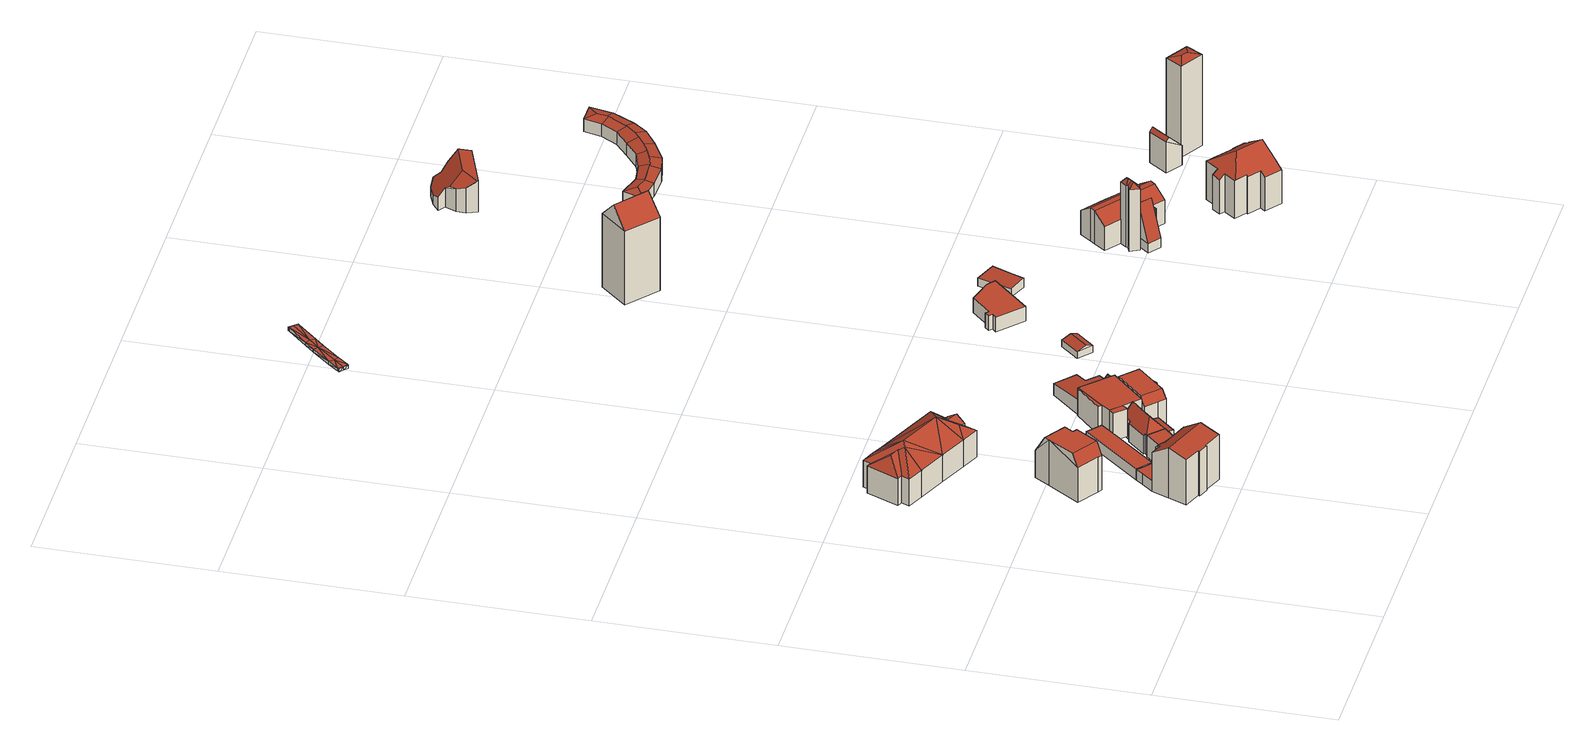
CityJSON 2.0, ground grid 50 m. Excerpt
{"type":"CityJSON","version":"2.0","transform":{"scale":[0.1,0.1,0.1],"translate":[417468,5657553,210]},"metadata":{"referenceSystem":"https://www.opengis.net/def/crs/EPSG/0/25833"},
"CityObjects":{
"building1":{"type":"Building","attributes":{"Dachtyp_tdc":"tdcGableRoof","Gemeindeschluessel":14612000,"Dachneigung":32.6,"QualitaetDacherkennung":36,"Geometrietyp2DReferenz":"3000","measuredHeight":15.6,"function":"31001_9998","roofType":"3100"},"geometry":[{"type":"Solid","lod":"2","boundaries":[[[[0,1,2,3]],[[1,4,5,2]],[[4,6,7,5]],[[6,8,9,7]],[[8,10,11,9]],[[10,12,13,11]],[[12,14,15,13]],[[14,16,17,15]],[[16,18,19,17]],[[18,20,21,19]],[[20,22,23,21]],[[22,24,25,23]],[[24,26,27,25]],[[26,28,29,27]],[[28,30,31,29]],[[30,32,33,31]],[[32,0,3,33]],[[28,26,24,22,20,18,16,14,12,10,8]],[[8,6,4,1,0,32,30,28]],[[3,2,5,7,9,11,13,15,17,19,21,23,25,27,29,31,33]]]],"semantics":{"surfaces":[{"type":"WallSurface"},{"type":"RoofSurface"},{"type":"GroundSurface"}],"values":[[0,0,0,0,0,0,0,0,0,0,0,0,0,0,0,0,0,1,1,2]]}}]},
"building2":{"type":"Building","attributes":{"Dachtyp_tdc":"tdcPolyFlatRoof","Gemeindeschluessel":14612000,"Dachneigung":0,"QualitaetDacherkennung":44,"Geometrietyp2DReferenz":"3000","measuredHeight":3.31,"function":"31001_9998","roofType":"1000"},"geometry":[{"type":"Solid","lod":"2","boundaries":[[[[34,35,36,37]],[[35,38,39,36]],[[38,40,41,39]],[[40,42,43,41]],[[42,44,45,43]],[[44,46,47,45]],[[46,48,23,47]],[[48,49,21,23]],[[49,50,19,21]],[[50,51,17,19]],[[51,52,15,17]],[[52,53,13,15]],[[53,54,11,13]],[[54,55,56,11]],[[55,57,58,56]],[[57,34,37,58]],[[57,55,54,53,52,51,50,49,48,46,44,42,40,38,35,34]],[[37,36,39,41,43,45,47,23,21,19,17,15,13,11,56,58]]]],"semantics":{"surfaces":[{"type":"WallSurface"},{"type":"RoofSurface"},{"type":"GroundSurface"}],"values":[[0,0,0,0,0,0,0,0,0,0,0,0,0,0,0,0,1,2]]}}]},
"building3":{"type":"Building","attributes":{"Dachtyp_tdc":"tdcFreeFormRoof","Gemeindeschluessel":14612000,"Dachneigung":0.099,"QualitaetDacherkennung":38,"Geometrietyp2DReferenz":"3000","measuredHeight":14.27,"function":"31001_9998","roofType":"5000"},"geometry":[{"type":"Solid","lod":"2","boundaries":[[[[59,60,61,62]],[[60,63,64,61]],[[63,65,66,64]],[[65,67,68,66]],[[67,69,70,68]],[[69,71,72,70]],[[71,73,74,72]],[[73,75,76,74]],[[75,77,78,76]],[[77,59,62,78]],[[67,65,63,79,80,69]],[[77,75,81,82,59]],[[81,73,71,80,79,60,82]],[[60,59,82]],[[63,60,79]],[[71,69,80]],[[75,73,81]],[[62,61,64,66,68,70,72,74,76,78]]]],"semantics":{"surfaces":[{"type":"WallSurface"},{"type":"RoofSurface"},{"type":"GroundSurface"}],"values":[[0,0,0,0,0,0,0,0,0,0,1,1,1,0,0,0,0,2]]}}]},
"building4":{"type":"Building","attributes":{"Dachtyp_tdc":"tdcPolyFlatRoof","Gemeindeschluessel":14612000,"Dachneigung":0,"QualitaetDacherkennung":58,"Geometrietyp2DReferenz":"3000","measuredHeight":6.68,"function":"31001_9998","roofType":"1000"},"geometry":[{"type":"Solid","lod":"2","boundaries":[[[[83,84,23,25]],[[84,85,47,23]],[[85,86,45,47]],[[86,87,43,45]],[[87,88,41,43]],[[88,89,90,41]],[[89,91,92,90]],[[91,93,94,92]],[[93,95,96,94]],[[95,97,98,96]],[[97,83,25,98]],[[97,95,93,91,89,88,87,86,85,84,83]],[[25,23,47,45,43,41,90,92,94,96,98]]]],"semantics":{"surfaces":[{"type":"WallSurface"},{"type":"RoofSurface"},{"type":"GroundSurface"}],"values":[[0,0,0,0,0,0,0,0,0,0,0,1,2]]}}]},
"building5":{"type":"Building","attributes":{"Dachtyp_tdc":"tdcPolyFlatRoof","Gemeindeschluessel":14612000,"Dachneigung":0,"QualitaetDacherkennung":3,"Geometrietyp2DReferenz":"3000","measuredHeight":3.42,"function":"31001_9998","roofType":"1000"},"geometry":[{"type":"Solid","lod":"2","boundaries":[[[[99,100,101,102]],[[100,103,104,101]],[[103,105,106,104]],[[105,107,108,106]],[[107,109,110,108]],[[109,111,112,110]],[[111,113,114,112]],[[113,99,102,114]],[[113,111,109,107,105,103,100,99]],[[102,101,104,106,108,110,112,114]]]],"semantics":{"surfaces":[{"type":"WallSurface"},{"type":"RoofSurface"},{"type":"GroundSurface"}],"values":[[0,0,0,0,0,0,0,0,1,2]]}}]},
"building6":{"type":"Building","attributes":{"Dachtyp_tdc":"tdcFreeFormRoof","Gemeindeschluessel":14612000,"Dachneigung":34.45,"QualitaetDacherkennung":55,"Geometrietyp2DReferenz":"3000","measuredHeight":13.48,"function":"31001_9998","roofType":"5000"},"geometry":[{"type":"Solid","lod":"2","boundaries":[[[[115,116,117,118]],[[116,119,120,117]],[[119,121,122,120]],[[121,123,124,122]],[[123,125,126,124]],[[125,127,128,126]],[[127,129,130,128]],[[129,131,132,130]],[[131,133,134,132]],[[133,135,136,134]],[[135,137,138,136]],[[137,139,140,138]],[[139,141,142,140]],[[141,143,144,142]],[[143,145,146,144]],[[145,147,148,146]],[[147,149,150,148]],[[149,115,118,150]],[[151,141,139]],[[152,141,151]],[[125,152,127]],[[125,153,152]],[[123,153,125]],[[153,123,121]],[[154,153,121,119]],[[155,156,154,119,116]],[[155,116,115]],[[156,155,115,149]],[[154,156,149,147]],[[131,157,133]],[[118,117,120,122,124,126,128,130,132,134,136,138,140,142,144,146,148,150]],[[154,143,153]],[[154,145,143]],[[145,154,147]],[[151,139,137]],[[127,158,129]],[[158,152,151]],[[152,158,127]],[[158,137,135]],[[137,158,151]],[[157,158,135,133]],[[158,157,131,129]],[[152,143,141]],[[153,143,152]]]],"semantics":{"surfaces":[{"type":"WallSurface"},{"type":"RoofSurface"},{"type":"GroundSurface"}],"values":[[0,0,0,0,0,0,0,0,0,0,0,0,0,0,0,0,0,0,1,1,1,1,1,1,1,1,1,1,1,0,2,1,1,1,1,1,1,1,1,1,1,1,1,1]]}}]},
"building7":{"type":"Building","attributes":{"Dachtyp_tdc":"tdcFreeFormRoof","Gemeindeschluessel":14612000,"Dachneigung":50.78,"QualitaetDacherkennung":12,"Geometrietyp2DReferenz":"3000","measuredHeight":9.58,"function":"31001_9998","roofType":"5000"},"geometry":[{"type":"Solid","lod":"2","boundaries":[[[[159,160,161,162]],[[160,163,164,161]],[[163,165,166,164]],[[165,167,168,166]],[[167,169,170,168]],[[169,171,172,170]],[[171,173,174,172]],[[173,175,176,174]],[[175,177,178,176]],[[177,179,180,178]],[[179,181,182,180]],[[181,159,162,182]],[[177,175,183]],[[175,173,171,169,167,183]],[[167,165,163,160,159,181,179,177,183]],[[162,161,164,166,168,170,172,174,176,178,180,182]]]],"semantics":{"surfaces":[{"type":"WallSurface"},{"type":"RoofSurface"},{"type":"GroundSurface"}],"values":[[0,0,0,0,0,0,0,0,0,0,0,0,1,1,1,2]]}}]},
"building8":{"type":"Building","attributes":{"Dachtyp_tdc":"tdcPolyFlatRoof","Gemeindeschluessel":14612000,"Dachneigung":5.7,"QualitaetDacherkennung":71,"Geometrietyp2DReferenz":"3000","measuredHeight":3.3,"function":"31001_9998","roofType":"2100"},"geometry":[{"type":"Solid","lod":"2","boundaries":[[[[184,185,186,187]],[[185,188,189,186]],[[188,190,191,189]],[[190,184,187,191]],[[190,188,185,184]],[[187,186,189,191]]]],"semantics":{"surfaces":[{"type":"WallSurface"},{"type":"RoofSurface"},{"type":"GroundSurface"}],"values":[[0,0,0,0,1,2]]}}]},
"building9":{"type":"Building","attributes":{"Gemeindeschluessel":14612000,"Geometrietyp2DReferenz":"3000","function":"31001_9998","roofType":"9999"},"children":["building9-1","building9-2","building9-3"]},
"building9-1":{"type":"BuildingPart","attributes":{"Dachtyp_tdc":"tdcPolyFlatRoof","Dachneigung":0,"QualitaetDacherkennung":45,"Geometrietyp2DReferenz":"3000","measuredHeight":8.52,"roofType":"1000"},"parents":["building9"],"geometry":[{"type":"MultiSurface","lod":"2","boundaries":[[[192,193,194,195]],[[193,196,197,194]],[[196,198,199,197]],[[198,196,193,192]],[[195,194,197,199]]],"semantics":{"surfaces":[{"type":"WallSurface"},{"type":"RoofSurface"},{"type":"GroundSurface"}],"values":[0,0,0,1,2]}}]},
"building9-2":{"type":"BuildingPart","attributes":{"Dachtyp_tdc":"tdcPolyFlatRoof","Dachneigung":0,"QualitaetDacherkennung":81,"Geometrietyp2DReferenz":"3000","measuredHeight":8.66,"roofType":"1000"},"parents":["building9"],"geometry":[{"type":"MultiSurface","lod":"2","boundaries":[[[200,201,192,195,202,203]],[[204,205,206,199,198]],[[205,207,208,206]],[[207,209,210,211,208]],[[209,207,205,204,201,200]],[[202,195,199,206,208,211]]],"semantics":{"surfaces":[{"type":"WallSurface"},{"type":"RoofSurface"},{"type":"GroundSurface"}],"values":[0,0,0,0,1,2]}}]},
"building9-3":{"type":"BuildingPart","attributes":{"Dachtyp_tdc":"tdcPolyFlatRoof","Dachneigung":0,"QualitaetDacherkennung":58,"Geometrietyp2DReferenz":"3000","measuredHeight":8.62,"roofType":"1000"},"parents":["building9"],"geometry":[{"type":"MultiSurface","lod":"2","boundaries":[[[212,203,202,213]],[[210,214,215,211]],[[214,212,213,215]],[[214,210,203,212]],[[213,202,211,215]]],"semantics":{"surfaces":[{"type":"WallSurface"},{"type":"RoofSurface"},{"type":"GroundSurface"}],"values":[0,0,0,1,2]}}]},
"building10":{"type":"Building","attributes":{"Gemeindeschluessel":14612000,"Geometrietyp2DReferenz":"3000","function":"31001_9998","roofType":"9999"},"children":["building10-1","building10-2"]},
"building10-1":{"type":"BuildingPart","attributes":{"Dachtyp_tdc":"tdcFreeFormRoof","Dachneigung":13.21,"QualitaetDacherkennung":11,"Geometrietyp2DReferenz":"3000","measuredHeight":9.18,"roofType":"5000"},"parents":["building10"],"geometry":[{"type":"MultiSurface","lod":"2","boundaries":[[[216,217,218,219]],[[217,220,221,218]],[[220,222,223,221]],[[224,225,226,227]],[[225,216,219,226]],[[228,222,220,217,216]],[[216,225,224,229,228]],[[219,218,221,223,230,231,227,226]]],"semantics":{"surfaces":[{"type":"WallSurface"},{"type":"RoofSurface"},{"type":"GroundSurface"}],"values":[0,0,0,0,0,1,1,2]}}]},
"building10-2":{"type":"BuildingPart","attributes":{"Dachtyp_tdc":"tdcCutGableRoof","Dachneigung":0.351,"QualitaetDacherkennung":61,"Geometrietyp2DReferenz":"3000","measuredHeight":9.95,"roofType":"9999"},"parents":["building10"],"geometry":[{"type":"MultiSurface","lod":"2","boundaries":[[[232,233,234,235]],[[233,236,237,234]],[[236,238,172,237]],[[238,239,170,172]],[[239,240,241,170]],[[240,242,243,241]],[[242,244,245,243]],[[244,246,247,245]],[[246,248,224,227,247]],[[249,223,222]],[[249,232,235,223]],[[240,239,238,236,233,232]],[[250,248,246,244,242]],[[232,249,250,242,240]],[[235,234,237,172,170,241,243,245,247,227,231,230,223]]],"semantics":{"surfaces":[{"type":"WallSurface"},{"type":"RoofSurface"},{"type":"GroundSurface"}],"values":[0,0,0,0,0,0,0,0,0,0,0,1,1,1,2]}}]},
"building11":{"type":"Building","attributes":{"Dachtyp_tdc":"tdcPolyFlatRoof","Gemeindeschluessel":14612000,"Dachneigung":4.74,"QualitaetDacherkennung":64,"Geometrietyp2DReferenz":"3000","measuredHeight":4.53,"function":"31001_9998","roofType":"2100"},"geometry":[{"type":"Solid","lod":"2","boundaries":[[[[251,252,253,254]],[[252,255,256,253]],[[255,257,258,256]],[[257,259,260,258]],[[259,261,262,260]],[[261,263,264,262]],[[263,251,254,264]],[[263,261,259,257,255,252,251]],[[254,253,256,258,260,262,264]]]],"semantics":{"surfaces":[{"type":"WallSurface"},{"type":"RoofSurface"},{"type":"GroundSurface"}],"values":[[0,0,0,0,0,0,0,1,2]]}}]},
"building12":{"type":"Building","attributes":{"Dachtyp_tdc":"tdcFreeFormRoof","Gemeindeschluessel":14612000,"Dachneigung":51.38,"QualitaetDacherkennung":14,"Geometrietyp2DReferenz":"3000","measuredHeight":4.69,"function":"31001_9998","roofType":"5000"},"geometry":[{"type":"Solid","lod":"2","boundaries":[[[[265,266,267,268]],[[266,269,270,267]],[[269,271,272,270]],[[271,273,274,272]],[[273,265,268,274]],[[275,271,269]],[[275,273,271]],[[273,275,276]],[[275,269,266]],[[276,275,266,265]],[[276,265,273]],[[268,267,270,272,274]]]],"semantics":{"surfaces":[{"type":"WallSurface"},{"type":"RoofSurface"},{"type":"GroundSurface"}],"values":[[0,0,0,0,0,1,1,1,0,1,0,2]]}}]},
"building13":{"type":"Building","attributes":{"Dachtyp_tdc":"tdcGableRoof","Gemeindeschluessel":14612000,"Dachneigung":17.24,"QualitaetDacherkennung":91,"Geometrietyp2DReferenz":"3000","measuredHeight":2.9,"function":"31001_9998","roofType":"3100"},"geometry":[{"type":"Solid","lod":"2","boundaries":[[[[277,278,279,280]],[[278,281,282,279]],[[281,283,284,282]],[[283,277,280,284]],[[281,278,285]],[[277,283,286]],[[278,277,286,285]],[[283,281,285,286]],[[280,279,282,284]]]],"semantics":{"surfaces":[{"type":"WallSurface"},{"type":"RoofSurface"},{"type":"GroundSurface"}],"values":[[0,0,0,0,0,0,1,1,2]]}}]},
"building14":{"type":"Building","attributes":{"Dachtyp_tdc":"tdcPolyFlatRoof","Gemeindeschluessel":14612000,"Dachneigung":0,"QualitaetDacherkennung":61,"Geometrietyp2DReferenz":"3000","measuredHeight":4.52,"function":"31001_9998","roofType":"1000"},"geometry":[{"type":"Solid","lod":"2","boundaries":[[[[287,288,289,290]],[[288,291,292,289]],[[291,293,294,292]],[[293,295,296,294]],[[295,297,298,296]],[[297,299,300,298]],[[299,301,302,300]],[[301,303,304,302]],[[303,287,290,304]],[[303,301,299,297,295,293,291,288,287]],[[290,289,292,294,296,298,300,302,304]]]],"semantics":{"surfaces":[{"type":"WallSurface"},{"type":"RoofSurface"},{"type":"GroundSurface"}],"values":[[0,0,0,0,0,0,0,0,0,1,2]]}}]},
"building15":{"type":"Building","attributes":{"Dachtyp_tdc":"tdcPolyFlatRoof","Gemeindeschluessel":14612000,"Dachneigung":3.04,"QualitaetDacherkennung":85,"Geometrietyp2DReferenz":"3000","measuredHeight":2.87,"function":"31001_9998","roofType":"2100"},"geometry":[{"type":"Solid","lod":"2","boundaries":[[[[305,306,307,308]],[[306,309,310,307]],[[309,311,312,310]],[[311,313,314,312]],[[313,305,308,314]],[[313,311,309,306,305]],[[308,307,310,312,314]]]],"semantics":{"surfaces":[{"type":"WallSurface"},{"type":"RoofSurface"},{"type":"GroundSurface"}],"values":[[0,0,0,0,0,1,2]]}}]},
"building16":{"type":"Building","attributes":{"Dachtyp_tdc":"tdcFreeFormRoof","Gemeindeschluessel":14612000,"Dachneigung":46.54,"QualitaetDacherkennung":2,"Geometrietyp2DReferenz":"3000","measuredHeight":28.4,"function":"31001_9998","roofType":"5000"},"geometry":[{"type":"Solid","lod":"2","boundaries":[[[[315,316,317,318]],[[316,319,320,317]],[[319,321,322,320]],[[321,315,318,322]],[[323,321,319]],[[324,323,319,316]],[[324,316,315]],[[323,324,315,321]],[[318,317,320,322]]]],"semantics":{"surfaces":[{"type":"WallSurface"},{"type":"RoofSurface"},{"type":"GroundSurface"}],"values":[[0,0,0,0,0,1,0,1,2]]}}]},
"building17":{"type":"Building","attributes":{"Erfassungsdatum_Objekt":"2016-08-15","BodenHoehe":210.19,"gemHoehe":0,"BauwerkHoehe":1,"Breite":3,"Gemeindeschluessel":"14612000","Geometrietyp2DReferenz":"3000","measuredHeight":1,"function":"53001_1800"},"geometry":[{"type":"MultiSurface","lod":"2","boundaries":[[[325,326,327]],[[328,326,325]],[[329,330,331]],[[331,330,332]],[[331,332,333]],[[334,335,329]],[[329,335,330]],[[336,325,335]],[[336,335,337]],[[337,335,334]],[[338,328,339]],[[339,328,325]],[[339,325,336]],[[340,341,332]],[[330,342,340]],[[330,340,332]],[[335,343,342]],[[335,342,330]],[[325,327,335]],[[335,327,343]],[[328,344,326]],[[332,341,345]],[[332,345,346]],[[341,340,347]],[[341,347,345]],[[340,342,348]],[[340,348,347]],[[342,343,349]],[[342,349,348]],[[343,327,350]],[[343,350,349]],[[327,326,351]],[[327,351,350]],[[326,344,352]],[[326,352,351]],[[344,328,353]],[[344,353,352]],[[328,338,354]],[[328,354,353]],[[338,339,355]],[[338,355,354]],[[339,336,356]],[[339,356,355]],[[336,337,357]],[[336,357,356]],[[337,334,358]],[[337,358,357]],[[334,329,359]],[[334,359,358]],[[329,331,360]],[[329,360,359]],[[331,333,361]],[[331,361,360]],[[333,332,346]],[[333,346,361]],[[346,345,347]],[[347,348,362]],[[346,347,362]],[[348,349,363]],[[362,348,363]],[[363,350,364]],[[349,350,363]],[[351,352,353]],[[364,351,353]],[[350,351,364]],[[360,362,359]],[[346,362,360]],[[361,346,360]],[[359,363,358]],[[362,363,359]],[[363,364,356]],[[357,363,356]],[[358,363,357]],[[355,353,354]],[[364,353,355]],[[356,364,355]]],"semantics":{"surfaces":[{"type":"RoofSurface"},{"type":"WallSurface"},{"type":"GroundSurface"}],"values":[0,0,0,0,0,0,0,0,0,0,0,0,0,0,0,0,0,0,0,0,0,1,1,1,1,1,1,1,1,1,1,1,1,1,1,1,1,1,1,1,1,1,1,1,1,1,1,1,1,1,1,1,1,1,1,2,2,2,2,2,2,2,2,2,2,2,2,2,2,2,2,2,2,2,2,2]}}]},
"building18":{"type":"Building","attributes":{"name":"Chinesischer Pavillon","Gemeindeschluessel":14612000,"Geometrietyp2DReferenz":"3000","function":"31001_9998","roofType":"9999"},"children":["building18-1","building18-2","building18-3","building18-4"]},
"building18-1":{"type":"BuildingPart","attributes":{"Dachtyp_tdc":"tdcFreeFormRoof","Dachneigung":46.06,"QualitaetDacherkennung":20,"Geometrietyp2DReferenz":"3000","measuredHeight":9.47,"roofType":"5000"},"parents":["building18"],"geometry":[{"type":"MultiSurface","lod":"2","boundaries":[[[365,366,367,368,369]],[[366,370,371,372,367]],[[373,370,366]],[[374,373,366,365]],[[374,365,375]],[[373,374,375,370]],[[376,368,367,372]]],"semantics":{"surfaces":[{"type":"WallSurface"},{"type":"RoofSurface"},{"type":"GroundSurface"}],"values":[0,0,1,1,1,1,2]}}]},
"building18-2":{"type":"BuildingPart","attributes":{"Dachtyp_tdc":"tdcFreeFormRoof","Dachneigung":41.59,"QualitaetDacherkennung":8,"Geometrietyp2DReferenz":"3000","measuredHeight":20.41,"roofType":"5000"},"parents":["building18"],"geometry":[{"type":"MultiSurface","lod":"2","boundaries":[[[377,378,379,380,381,382]],[[378,383,384,379]],[[383,385,386,384]],[[385,387,388,386]],[[387,389,390,391,388]],[[392,393,389]],[[394,392,389,387]],[[395,394,387,385]],[[396,395,385,383]],[[397,396,383,378]],[[397,378,377]],[[392,394,395,396,397,377,393]],[[380,379,384,386,388,391,398]]],"semantics":{"surfaces":[{"type":"WallSurface"},{"type":"RoofSurface"},{"type":"GroundSurface"}],"values":[0,0,0,0,0,1,1,1,1,1,1,1,2]}}]},
"building18-3":{"type":"BuildingPart","attributes":{"Dachtyp_tdc":"tdcGableRoof","Dachneigung":68.84,"QualitaetDacherkennung":4,"Geometrietyp2DReferenz":"3000","measuredHeight":13.38,"roofType":"3100"},"parents":["building18"],"geometry":[{"type":"MultiSurface","lod":"2","boundaries":[[[371,399,400,372]],[[399,401,402,400]],[[401,381,380,402]],[[403,404,405,406]],[[399,407,405,404,382,401]],[[401,382,381]],[[371,370,407,399]],[[376,372,400,402,380,398]]],"semantics":{"surfaces":[{"type":"WallSurface"},{"type":"RoofSurface"},{"type":"GroundSurface"}],"values":[0,0,0,1,1,0,0,2]}}]},
"building18-4":{"type":"BuildingPart","attributes":{"Dachtyp_tdc":"tdcCutGableRoof","Dachneigung":34.38,"QualitaetDacherkennung":56,"Geometrietyp2DReferenz":"3000","measuredHeight":10.34,"roofType":"9999"},"parents":["building18"],"geometry":[{"type":"MultiSurface","lod":"2","boundaries":[[[390,408,409,391]],[[408,410,411,409]],[[410,412,413,411]],[[412,414,415,413]],[[416,417,418,419,420,414,412]],[[410,408,390,421,422,369,423,424]],[[412,410,424,416]],[[415,425,426,427,428,429,430,431,368,376,398,391,409,411,413]],[[414,420,425,415]],[[420,419,426,425]],[[419,418,427,426]],[[418,417,428,427]],[[417,416,429,428]],[[416,424,430,429]],[[424,423,431,430]],[[423,369,368,431]]],"semantics":{"surfaces":[{"type":"WallSurface"},{"type":"RoofSurface"},{"type":"GroundSurface"}],"values":[0,0,0,0,1,1,1,2,0,0,0,0,0,0,0,0]}}]},
"building19":{"type":"Building","attributes":{"Dachtyp_tdc":"tdcFreeFormRoof","Gemeindeschluessel":14612000,"Dachneigung":32.9,"QualitaetDacherkennung":46,"Geometrietyp2DReferenz":"3000","measuredHeight":15.69,"function":"31001_9998","roofType":"5000"},"geometry":[{"type":"Solid","lod":"2","boundaries":[[[[432,433,434,435]],[[433,436,437,434]],[[436,438,439,437]],[[438,440,441,439]],[[440,442,443,441]],[[442,444,445,443]],[[444,446,447,445]],[[446,448,449,447]],[[448,450,451,449]],[[450,452,453,451]],[[452,454,455,453]],[[454,456,457,455]],[[456,458,459,457]],[[458,460,461,459]],[[460,462,463,461]],[[462,464,465,463]],[[464,466,467,465]],[[466,468,469,467]],[[468,432,435,469]],[[470,471,448,446,444,442,440,472]],[[468,466,473,470,472,438,436,433,432]],[[473,464,462,460,458,456,454,452,450,471,470]],[[466,464,473]],[[440,438,472]],[[450,448,471]],[[435,434,437,439,441,443,445,447,449,451,453,455,457,459,461,463,465,467,469]]]],"semantics":{"surfaces":[{"type":"WallSurface"},{"type":"RoofSurface"},{"type":"GroundSurface"}],"values":[[0,0,0,0,0,0,0,0,0,0,0,0,0,0,0,0,0,0,0,1,1,1,0,0,0,2]]}}]},
"building20":{"type":"Building","attributes":{"name":"Konzertplatz Weißer Hirsch","Dachtyp_tdc":"tdcFreeFormRoof","Gemeindeschluessel":14612000,"Dachneigung":43.46,"QualitaetDacherkennung":20,"Geometrietyp2DReferenz":"3000","measuredHeight":10.31,"function":"31001_9998","roofType":"5000"},"geometry":[{"type":"Solid","lod":"2","boundaries":[[[[474,475,476,477]],[[475,478,479,476]],[[478,480,481,479]],[[480,482,483,481]],[[482,484,485,483]],[[484,486,487,485]],[[486,488,489,487]],[[490,491,492,484,482]],[[478,475,493,491,490,480]],[[491,493,474,494,495,496,497,488,486,492]],[[475,474,493]],[[486,484,492]],[[482,480,490]],[[489,498,499,500,501,477,476,479,481,483,485,487]],[[488,497,498,489]],[[497,496,499,498]],[[496,495,500,499]],[[495,494,501,500]],[[494,474,477,501]]]],"semantics":{"surfaces":[{"type":"WallSurface"},{"type":"RoofSurface"},{"type":"GroundSurface"}],"values":[[0,0,0,0,0,0,0,1,1,1,0,0,0,2,0,0,0,0,0]]}}]},
"building21":{"type":"Building","attributes":{"Dachtyp_tdc":"tdcGableRoof","Gemeindeschluessel":14612000,"Dachneigung":44.23,"QualitaetDacherkennung":0,"Geometrietyp2DReferenz":"3000","BezugspunktDach":"2000","measuredHeight":10.6,"function":"31001_9998"},"geometry":[{"type":"MultiSurface","lod":"2","boundaries":[[[502,503,504,505]],[[506,507,505,504]],[[503,502,508,509]],[[502,507,510,508]],[[507,506,511,510]],[[506,503,509,511]],[[507,502,505]],[[503,506,504]],[[509,508,510,511]]],"semantics":{"surfaces":[{"type":"RoofSurface"},{"type":"WallSurface"},{"type":"GroundSurface"}],"values":[0,0,1,1,1,1,1,1,2]}}]},
"building22":{"type":"Building","attributes":{"Dachtyp_tdc":"tdcFreeFormRoof","Gemeindeschluessel":14612000,"Dachneigung":12.98,"QualitaetDacherkennung":3,"Geometrietyp2DReferenz":"3000","measuredHeight":29.05,"function":"31001_9998","roofType":"5000"},"geometry":[{"type":"Solid","lod":"2","boundaries":[[[[512,513,514,515]],[[513,516,517,514]],[[516,518,519,517]],[[518,512,515,519]],[[520,521,518,516]],[[520,516,513]],[[521,520,513,512]],[[521,512,518]],[[515,514,517,519]]]],"semantics":{"surfaces":[{"type":"WallSurface"},{"type":"RoofSurface"},{"type":"GroundSurface"}],"values":[[0,0,0,0,1,1,1,1,2]]}}]},
"building23":{"type":"Building","attributes":{"name":"Konzertplatz Weißer Hirsch","Dachtyp_tdc":"tdcFreeFormRoof","Gemeindeschluessel":14612000,"Dachneigung":12.75,"QualitaetDacherkennung":34,"Geometrietyp2DReferenz":"3000","measuredHeight":4.72,"function":"31001_9998","roofType":"5000"},"geometry":[{"type":"Solid","lod":"2","boundaries":[[[[522,523,524,525]],[[523,526,527,524]],[[526,528,529,527]],[[528,530,531,529]],[[530,532,533,531]],[[532,534,535,533]],[[534,536,537,535]],[[536,538,539,537]],[[538,540,541,539]],[[540,542,543,541]],[[542,544,545,543]],[[544,546,547,545]],[[546,548,549,547]],[[548,550,551,549]],[[550,552,553,551]],[[552,554,555,553]],[[554,522,525,555]],[[556,557,558,554,552]],[[559,556,552,550]],[[559,550,548]],[[557,556,559,548,546]],[[560,558,557,546,544]],[[561,562,560,544,542]],[[563,564,561,542,540]],[[565,566,563,540,538]],[[567,568,565,538,536]],[[569,570,567,536,534]],[[569,534,532]],[[570,569,532,530]],[[568,567,570,530,528]],[[566,565,568,528,526]],[[564,563,566,526,523]],[[562,561,564,523,522]],[[558,560,562,522,554]],[[525,524,527,529,531,533,535,537,539,541,543,545,547,549,551,553,555]]]],"semantics":{"surfaces":[{"type":"WallSurface"},{"type":"RoofSurface"},{"type":"GroundSurface"}],"values":[[0,0,0,0,0,0,0,0,0,0,0,0,0,0,0,0,0,1,1,1,1,1,1,1,1,1,1,1,1,1,1,1,1,1,2]]}}]}
},
"vertices":[
[224,27,311],[195,39,311],[195,39,172],[224,27,172],[196,43,312],[196,43,172],[146,63,313],[146,63,172],[167,116,328],[167,116,172],[187,165,294],[187,165,172],[223,152,293],[223,152,172],[227,165,285],[227,165,172],[233,162,285],[233,162,172],[246,156,285],[246,156,172],[243,144,293],[243,144,172],[271,133,293],[271,133,172],[324,113,293],[324,113,172],[322,111,295],[322,111,172],[304,63,328],[304,63,172],[283,8,312],[283,8,172],[226,31,312],[226,31,172],
[259,192,205],[269,184,205],[269,184,172],[259,192,172],[273,189,205],[273,189,172],[301,165,205],[301,165,172],[293,156,205],[293,156,172],[290,159,205],[290,159,172],[277,146,205],[277,146,172],[271,133,205],[243,144,205],[246,156,205],[233,162,205],[227,165,205],[223,152,205],[187,165,205],[214,197,205],[214,197,172],[230,217,205],[230,217,172],
[135,352,250],[195,442,285],[195,442,142],[135,352,142],[224,486,226],[224,486,142],[274,453,226],[274,453,142],[265,439,254],[265,439,142],[274,434,252],[274,434,142],[247,392,285],[247,392,142],[259,384,285],[259,384,142],[207,304,249],[207,304,142],[197,311,250],[197,311,142],[204,456,285],[263,417,285],[218,321,285],[146,368,285],
[324,113,239],[271,133,239],[277,146,239],[290,159,239],[293,156,239],[301,165,239],[304,169,239],[304,169,172],[301,171,239],[301,171,172],[344,217,239],[344,217,172],[385,178,239],[385,178,172],[337,128,239],[337,128,172],
[410,353,207],[379,315,207],[379,315,173],[410,353,173],[273,189,207],[273,189,173],[269,184,207],[269,184,173],[259,192,207],[259,192,173],[230,217,207],[230,217,173],[371,385,207],[371,385,173],[401,360,207],[401,360,173],
[7,803,228],[47,894,228],[47,894,145],[7,803,145],[62,888,228],[62,888,145],[72,910,228],[72,910,145],[110,894,228],[110,894,145],[145,878,228],[145,878,145],[337,794,228],[337,794,145],[317,749,228],[317,749,145],[325,745,228],[325,745,145],[303,694,228],[303,694,145],[294,698,228],[294,698,145],[290,687,228],[290,687,145],[278,656,228],[278,656,145],[226,679,228],[226,679,145],[144,715,228],[144,715,145],[61,751,228],[61,751,145],[12,773,228],[12,773,145],[22,796,228],[22,796,145],[260,699,250],[238,755,280],[111,811,280],[95,805,271],[59,834,263],[88,822,263],[314,719,247],[280,735,247],
[396,278,232],[399,275,237],[399,275,177],[396,278,177],[409,285,238],[409,285,177],[421,298,238],[421,298,177],[441,278,272],[441,278,177],[461,258,238],[461,258,177],[451,248,238],[451,248,177],[402,196,238],[402,196,177],[385,178,238],[385,178,177],[344,217,238],[344,217,177],[350,223,238],[350,223,177],[347,226,233],[347,226,177],[384,218,272],
[451,248,209],[482,219,205],[482,219,176],[451,248,176],[433,166,205],[433,166,176],[402,196,209],[402,196,176],
[410,353,268],[401,360,268],[401,360,183],[410,353,183],[474,433,268],[474,433,183],[476,432,268],[476,432,183],
[390,329,270],[410,353,270],[390,329,183],[390,329,269],[476,432,270],[555,354,270],[555,354,183],[461,258,270],[461,258,183],[421,298,270],[421,298,269],[421,298,183],
[379,315,269],[379,315,183],[409,285,269],[409,285,183],
[547,239,269],[542,233,251],[542,233,177],[547,239,177],[523,219,200],[523,219,177],[519,223,201],[519,223,177],[600,309,249],[608,301,249],[608,301,177],[600,309,177],[540,246,269],[587,295,253],[540,246,177],[587,295,177],
[514,217,276],[499,202,254],[499,202,177],[514,217,177],[482,219,254],[482,219,177],[451,248,254],[461,258,269],[466,263,276],[466,263,177],[541,339,277],[541,339,177],[555,354,254],[555,354,177],[580,329,255],[580,329,177],[600,309,255],[519,223,276],[587,295,277],
[555,354,233],[474,433,233],[474,433,187],[555,354,187],[549,515,223],[549,515,187],[603,467,223],[603,467,187],[576,437,226],[576,437,187],[607,407,226],[607,407,187],[600,399,227],[600,399,187],
[555,354,210],[600,399,210],[600,399,185],[555,354,185],[625,374,210],[625,374,185],[601,349,210],[601,349,185],[580,329,210],[580,329,185],[612,386,232],[568,341,232],
[731,497,206],[778,549,206],[778,549,186],[731,497,186],[815,516,208],[815,516,186],[769,464,208],[769,464,186],[799,530,215],[753,478,215],
[851,663,245],[783,727,245],[783,727,200],[851,663,200],[795,738,245],[795,738,200],[786,747,245],[786,747,200],[798,759,245],[798,759,200],[806,751,245],[806,751,200],[858,805,245],[858,805,200],[930,787,245],[930,787,200],[952,769,245],[952,769,200],
[945,725,231],[975,821,231],[975,821,205],[945,725,205],[1033,796,234],[1033,796,205],[1011,740,234],[1011,740,205],[997,704,234],[997,704,205],
[858,1708,413],[791,1628,413],[791,1628,184],[858,1708,184],[704,1701,413],[704,1701,184],[774,1778,413],[774,1778,184],[739,1740,468],[825,1668,468],
[527,2435,12],[516,2399,12],[542,2429,12],[501,2405,12],[591,2528,12],[605,2521,12],[646,2585,12],[660,2578,12],[650,2589,12],[565,2502,12],[576,2491,12],[519,2449,12],[564,2501,12],[490,2415,12],[493,2419,12],[667,2564,12],[671,2568,12],[612,2507,12],[587,2481,12],[512,2395,12],[671,2568,2],[660,2578,2],[667,2564,2],[612,2507,2],[587,2481,2],[542,2429,2],[516,2399,2],[512,2395,2],[501,2405,2],[490,2415,2],[493,2419,2],[519,2449,2],[564,2501,2],[565,2502,2],[591,2528,2],[646,2585,2],[650,2589,2],[605,2521,2],[576,2491,2],[527,2435,2],
[1378,457,256],[1364,438,256],[1364,438,177],[1378,457,177],[1378,457,251],[1329,441,256],[1329,441,206],[1329,441,177],[1357,454,271],[1358,455,271],[1355,475,256],[1355,475,177],
[1296,467,368],[1280,460,368],[1280,460,177],[1296,467,177],[1296,467,206],[1296,467,306],[1268,487,368],[1268,487,177],[1288,495,368],[1288,495,177],[1286,499,368],[1286,499,177],[1300,517,368],[1300,517,251],[1300,517,177],[1306,502,380],[1321,500,368],[1302,497,380],[1301,489,376],[1287,479,381],[1287,478,380],[1321,500,177],
[1306,411,206],[1306,411,177],[1272,436,206],[1272,436,177],[1321,500,277],[1297,468,310],[1330,443,310],[1355,475,277],[1329,441,306],
[1257,550,251],[1257,550,177],[1282,582,279],[1282,582,177],[1292,596,280],[1292,596,177],[1316,628,252],[1316,628,177],[1452,473,280],[1477,506,252],[1444,530,252],[1412,555,252],[1381,579,252],[1321,500,251],[1355,475,251],[1417,427,251],[1442,460,279],[1381,579,177],[1412,555,177],[1444,530,177],[1477,506,177],[1452,473,177],[1442,460,177],[1417,427,177],
[1553,193,270],[1563,206,281],[1563,206,166],[1553,193,166],[1529,232,281],[1529,232,166],[1532,235,284],[1532,235,166],[1499,260,283],[1499,260,166],[1523,292,284],[1523,292,166],[1510,302,272],[1510,302,166],[1528,326,274],[1528,326,166],[1541,316,285],[1541,316,166],[1570,353,286],[1570,353,166],[1601,329,286],[1601,329,166],[1603,332,283],[1603,332,166],[1651,295,283],[1651,295,166],[1658,304,276],[1658,304,166],[1689,280,276],[1689,280,166],[1678,265,288],[1678,265,166],[1679,264,289],[1679,264,166],[1613,176,286],[1613,176,166],[1598,158,270],[1598,158,166],[1579,275,323],[1569,352,287],[1500,259,284],[1648,222,323],
[1179,2288,238],[1203,2264,263],[1203,2264,160],[1179,2288,160],[1213,2234,257],[1213,2234,160],[1076,2183,257],[1076,2183,160],[1064,2212,239],[1064,2212,160],[1065,2240,230],[1065,2240,160],[1079,2272,220],[1079,2272,160],[1060,2287,200],[1060,2287,160],[1075,2184,257],[1105,2232,264],[1073,2258,230],[1200,2267,264],[1152,2301,218],[1153,2322,199],[1122,2321,190],[1083,2306,190],[1083,2306,160],[1122,2321,160],[1153,2322,160],[1152,2301,160],
[1675,530,282],[1638,476,282],[1646,470,292],[1683,524,292],[1683,445,248],[1720,500,248],[1675,530,186],[1638,476,186],[1720,500,186],[1683,445,186],
[1786,416,469],[1719,456,469],[1719,456,185],[1786,416,185],[1748,503,469],[1748,503,185],[1814,464,469],[1814,464,185],[1758,465,476],[1776,454,476],
[1483,1831,205],[1430,1795,205],[1430,1795,166],[1483,1831,166],[1370,1762,205],[1370,1762,166],[1321,1751,205],[1321,1751,166],[1248,1754,205],[1248,1754,166],[1174,1765,205],[1174,1765,166],[1193,1825,205],[1193,1825,166],[1258,1805,205],[1258,1805,166],[1319,1813,205],[1319,1813,166],[1371,1832,205],[1371,1832,166],[1419,1868,205],[1419,1868,166],[1462,1905,205],[1462,1905,166],[1490,1952,205],[1490,1952,166],[1502,2004,205],[1502,2004,166],[1561,2003,205],[1561,2003,166],[1547,1935,205],[1547,1935,166],[1514,1871,205],[1514,1871,166],[1519,1945,212],[1518,1941,212],[1488,1888,212],[1525,1974,212],[1486,1885,212],[1440,1842,213],[1459,1857,213],[1385,1805,212],[1413,1823,213],[1326,1783,212],[1358,1793,213],[1256,1779,211],[1318,1782,212],[1212,1789,212],[1250,1780,211]
]}
